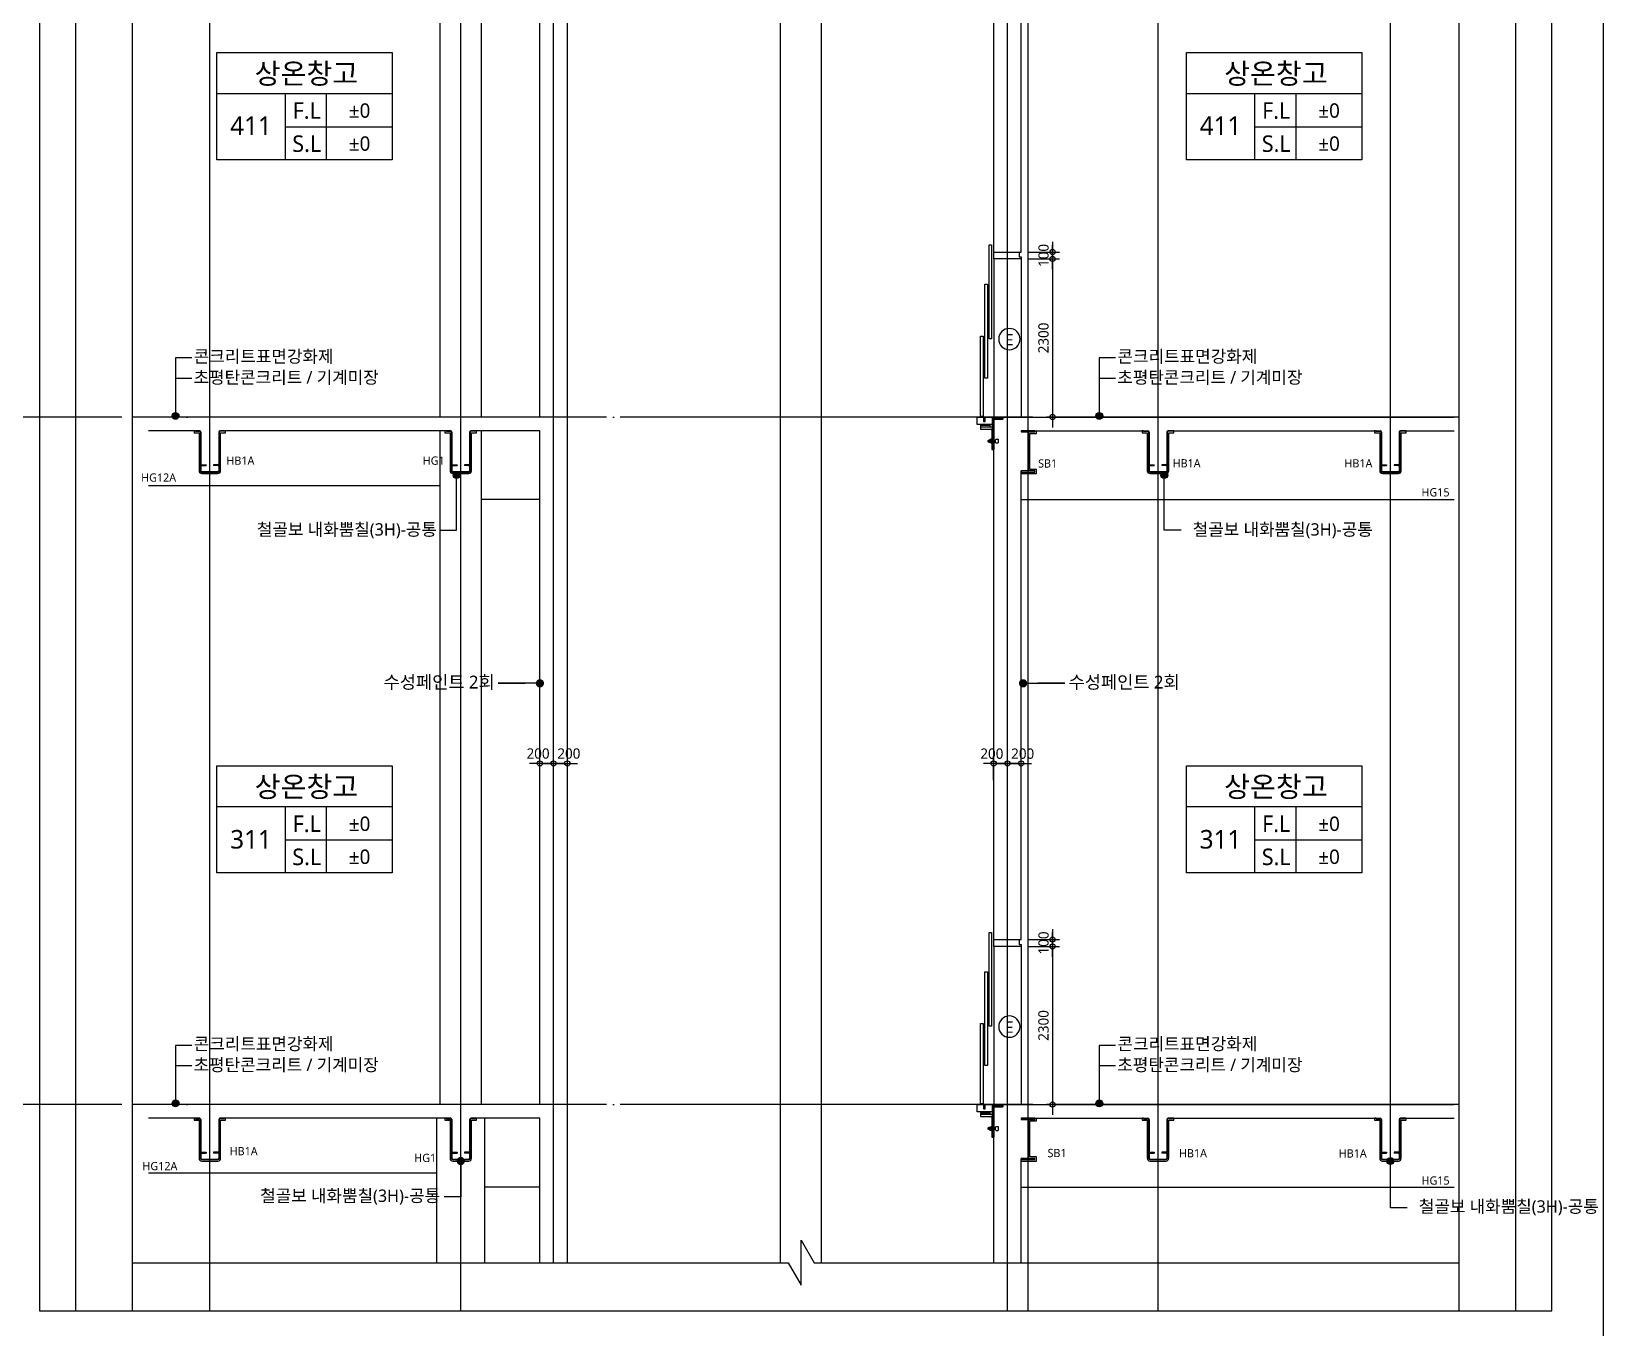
# Model space of a CAD drawing. Header units: millimetres. Extents: x -41190 to 206278, y 985 to 58902.
# Drawn here: x 183414 to 206278, y 10777 to 29630 of the extents above; entities that cross this region are included whole.
import ezdxf
from ezdxf.enums import TextEntityAlignment as Align

# ---------------------------------------------------------------- set-up
doc = ezdxf.new("R2010")
doc.units = ezdxf.units.MM
doc.header["$LTSCALE"] = 100
doc.header["$MEASUREMENT"] = 0
doc.header["$PDSIZE"] = -10
doc.linetypes.add('CEN', pattern=[62, 60, -1, 0, -1])
doc.layers.get('0').update_dxf_attribs({"linetype": 'CONTINUOUS'})
doc.layers.get('Defpoints').update_dxf_attribs({"color": 171, "linetype": 'CONTINUOUS'})
for name, color, linetype in [('4', 4, 'CONTINUOUS'), ('CEN(ST)', 1, 'CEN'), ('CON', 2, 'CONTINUOUS'), ('ELE-6', 8, 'CONTINUOUS'), ('ELE9', 9, 'CONTINUOUS'), ('FIN', 8, 'CONTINUOUS'), ('HF', 3, 'CONTINUOUS'), ('LED', 7, 'CONTINUOUS'), ('NDIM', 7, 'CONTINUOUS'), ('stair-hand', 252, 'CONTINUOUS'), ('STEEL', 5, 'CONTINUOUS'), ('SYM', 7, 'CONTINUOUS'), ('TEXT(MIN)', 7, 'CONTINUOUS'), ('TEXT(NOTE小)', 1, 'CONTINUOUS'), ('TEXT(노트)', 7, 'CONTINUOUS'), ('TEXT(실명)', 3, 'CONTINUOUS'), ('TEXT-기입', 6, 'CONTINUOUS'), ('TITLE', 7, 'CONTINUOUS'), ('석재마감', 31, 'CONTINUOUS')]:
    doc.layers.add(name, color=color, linetype=linetype)
doc.styles.add('CGS', font='cgse', dxfattribs={"bigfont": 'cgs'})
doc.styles.add('나눔바른고딕', font='NanumBarunGothic.ttf')
doc.dimstyles.new('NDIM 1200', dxfattribs={"dimscale": 75, "dimtxt": 3, "dimasz": 1, "dimexe": 2, "dimexo": 2, "dimgap": 1, "dimtad": 1, "dimdec": 0, "dimdsep": 46, "dimtxsty": 'CGS', "dimblk": 'DOT0', "dimcen": 1, "dimdle": 8, "dimclrd": 256, "dimclre": 256, "dimclrt": 256, "dimadec": 0, "dimazin": 0, "dimtfac": 1, "dimtdec": 0, "dimtix": 1, "dimtmove": 2, "dimatfit": 3, "dimldrblk": 'DOT0', "dimfxl": 1, "dimtolj": 1, "dimtzin": 0, "dimlwd": -1, "dimlwe": -1, "dimarcsym": 0})

# ---------------------------------------------------------------- blocks, each defined once
blk = doc.blocks.new('DOT0')
blk.add_line((-3, 0), (3, 0))
at = {"color": 6}
blk.add_circle((0, 0), 0.75, dxfattribs=at)
blk = doc.blocks.new('*D181')
at = {"layer": 'Defpoints', "color": 0, "ltscale": 0.4, "transparency": 16777216}
for p in [(184881, 24021), (183006, 14021), (184881, 14021)]:
    blk.add_point(p, dxfattribs=at)
at = {"layer": 'NDIM', "ltscale": 0.4, "transparency": 16777216}
for p, q in [((184731, 24021), (182856, 24021)), ((183006, 23946), (183006, 14096)), ((184731, 14021), (182856, 14021))]:
    blk.add_line(p, q, dxfattribs=at)
at = {"layer": 'NDIM', "ltscale": 0.4, "transparency": 16777216, "xscale": 75, "yscale": 75, "zscale": 75}
for p, rotation in [((183006, 24021), 90), ((183006, 14021), 270)]:
    blk.add_blockref('DOT0', p, dxfattribs=dict(at, rotation=rotation))
at = {"layer": 'NDIM', "ltscale": 0.4, "transparency": 16777216, "insert": (182809, 19021), "char_height": 225, "attachment_point": 5, "rotation": 90, "style": '나눔바른고딕'}
blk.add_mtext('\\A1;10000', dxfattribs=at)
blk = doc.blocks.new('*D182')
at = {"layer": 'Defpoints', "color": 0, "ltscale": 0.4, "transparency": 16777216}
for p in [(184881, 34021), (183006, 24021), (184881, 24021)]:
    blk.add_point(p, dxfattribs=at)
at = {"layer": 'NDIM', "ltscale": 0.4, "transparency": 16777216}
for p, q in [((184731, 34021), (182856, 34021)), ((183006, 33946), (183006, 24096)), ((184731, 24021), (182856, 24021))]:
    blk.add_line(p, q, dxfattribs=at)
at = {"layer": 'NDIM', "ltscale": 0.4, "transparency": 16777216, "xscale": 75, "yscale": 75, "zscale": 75}
for p, rotation in [((183006, 34021), 90), ((183006, 24021), 270)]:
    blk.add_blockref('DOT0', p, dxfattribs=dict(at, rotation=rotation))
at = {"layer": 'NDIM', "ltscale": 0.4, "transparency": 16777216, "insert": (182809, 29021), "char_height": 225, "attachment_point": 5, "rotation": 90, "style": '나눔바른고딕'}
blk.add_mtext('\\A1;10000', dxfattribs=at)
blk = doc.blocks.new('*U14')
at = {"layer": 'Defpoints'}
blk.add_point((0, 0), dxfattribs=at)
at = {"layer": 'HF'}
for p, q in [((-209, 0), (-147, 0)), ((-209, 0), (-209, -6)), ((209, 0), (147, 0)), ((209, 0), (209, -6)), ((-209, -6), (-147, -6)), ((-135, -18), (-135, -482)), ((-129, -18), (-129, -482)), ((129, -18), (129, -482)), ((135, -18), (135, -482)), ((209, -6), (147, -6)), ((-135, -518), (-135, -582)), ((-129, -518), (-129, -582)), ((-117, -494), (-55, -494)), ((-117, -500), (-55, -500)), ((-117, -506), (-55, -506)), ((-117, -594), (117, -594)), ((-117, -600), (117, -600)), ((-55, -494), (-55, -500)), ((-55, -500), (-55, -506)), ((117, -494), (55, -494)), ((55, -494), (55, -500)), ((117, -500), (55, -500)), ((55, -500), (55, -506)), ((117, -506), (55, -506)), ((129, -518), (129, -582)), ((135, -518), (135, -582))]:
    blk.add_line(p, q, dxfattribs=at)
for centre, radius, start, end in [((-147, -18), 18, 360, 450), ((147, -18), 18, 90, 180), ((-147, -18), 12, 0, 90), ((147, -18), 12, 90, 180), ((-117, -482), 18, 180, 270), ((-117, -518), 18, 90, 180), ((-117, -582), 18, 180, 270), ((-117, -482), 12, 180, 270), ((-117, -518), 12, 90, 180), ((-117, -582), 12, 180, 270), ((117, -482), 12, 270, 360), ((117, -482), 18, 270, 360), ((117, -518), 18, 0, 90), ((117, -518), 12, 0, 90), ((117, -582), 12, 270, 360), ((117, -582), 18, 270, 360)]:
    blk.add_arc(centre, radius, start, end, dxfattribs=at)
blk = doc.blocks.new('A$C51E23882')
at = {"layer": 'TITLE'}
blk.add_lwpolyline([(8500, 0), (0, 0), (0, 5200), (8500, 5200)], close=True, dxfattribs=at)
for points in [[(8500, 3200), (0, 3200)], [(3300, 3200), (3300, 0)], [(5300, 3200), (5300, 0)], [(3300, 1600), (8500, 1600)]]:
    blk.add_lwpolyline(points, dxfattribs=at)
at = {"layer": 'TITLE', "style": '나눔바른고딕'}
for s, p in [('F.L', (4352, 2378)), ('S.L', (4352, 778))]:
    blk.add_text(s, height=800, dxfattribs=at).set_placement(p, align=Align.MIDDLE)
blk = doc.blocks.new('FG')
at = {"layer": '4'}
for p, q in [((514320, -225109), (514320, -225089)), ((514320, -225089), (514339, -225089)), ((514347, -225109), (514320, -225109)), ((514461, -225100), (514330, -225100)), ((514330, -225100), (514330, -225104)), ((514330, -225104), (514347, -225104)), ((514339, -225089), (514341, -225093)), ((514341, -225093), (514350, -225093)), ((514347, -225104), (514347, -225109)), ((514350, -225093), (514351, -225089)), ((514351, -225089), (514359, -225089)), ((514359, -225089), (514361, -225093)), ((514361, -225093), (514370, -225093)), ((514370, -225093), (514371, -225089)), ((514371, -225089), (514379, -225089)), ((514379, -225089), (514381, -225093)), ((514381, -225093), (514390, -225093)), ((514390, -225093), (514391, -225089)), ((514391, -225089), (514400, -225089)), ((514400, -225089), (514402, -225093)), ((514402, -225093), (514410, -225093)), ((514410, -225093), (514412, -225089)), ((514412, -225089), (514421, -225089)), ((514421, -225089), (514423, -225093)), ((514423, -225093), (514432, -225093)), ((514432, -225093), (514434, -225089)), ((514434, -225089), (514441, -225089)), ((514441, -225089), (514443, -225093)), ((514443, -225093), (514451, -225093)), ((514449, -225109), (514449, -225104)), ((514449, -225104), (514461, -225104)), ((514470, -225109), (514449, -225109)), ((514451, -225093), (514453, -225089)), ((514453, -225089), (514470, -225089)), ((514461, -225104), (514461, -225100)), ((514470, -225089), (514470, -225109))]:
    blk.add_line(p, q, dxfattribs=at)
blk = doc.blocks.new('*D224')
at = {"layer": 'Defpoints', "color": 0, "ltscale": 0.4, "transparency": 16777216}
for p in [(197808, 26321), (197813, 24021), (198265, 24021)]:
    blk.add_point(p, dxfattribs=at)
at = {"layer": 'NDIM', "ltscale": 0.4, "transparency": 16777216}
for p, q in [((197908, 26321), (198365, 26321)), ((198265, 26271), (198265, 24071)), ((197913, 24021), (198365, 24021))]:
    blk.add_line(p, q, dxfattribs=at)
at = {"layer": 'NDIM', "ltscale": 0.4, "transparency": 16777216, "xscale": 50, "yscale": 50, "zscale": 50}
for p, rotation in [((198265, 26321), 90), ((198265, 24021), 270)]:
    blk.add_blockref('DOT0', p, dxfattribs=dict(at, rotation=rotation))
at = {"layer": 'NDIM', "ltscale": 0.4, "transparency": 16777216, "insert": (198133, 25171), "char_height": 150, "attachment_point": 5, "rotation": 90, "style": '나눔바른고딕'}
blk.add_mtext('\\A1;2300', dxfattribs=at)
blk = doc.blocks.new('*D225')
at = {"layer": 'Defpoints', "color": 0, "ltscale": 0.4, "transparency": 16777216}
for p in [(197808, 26321), (197809, 26421), (198265, 26421)]:
    blk.add_point(p, dxfattribs=at)
at = {"layer": 'NDIM', "ltscale": 0.4, "transparency": 16777216}
for p, q in [((197908, 26321), (198365, 26321)), ((197909, 26421), (198365, 26421)), ((198265, 26471), (198265, 26521)), ((198265, 26321), (198265, 26421)), ((198265, 26271), (198265, 26221))]:
    blk.add_line(p, q, dxfattribs=at)
at = {"layer": 'NDIM', "ltscale": 0.4, "transparency": 16777216, "xscale": 50, "yscale": 50, "zscale": 50}
for p, rotation in [((198265, 26421), 270), ((198265, 26321), 90)]:
    blk.add_blockref('DOT0', p, dxfattribs=dict(at, rotation=rotation))
at = {"layer": 'NDIM', "ltscale": 0.4, "transparency": 16777216, "insert": (198134, 26371), "char_height": 150, "attachment_point": 5, "rotation": 90, "style": '나눔바른고딕'}
blk.add_mtext('\\A1;100', dxfattribs=at)
blk = doc.blocks.new('*D226')
at = {"layer": 'Defpoints', "color": 0, "ltscale": 0.4, "transparency": 16777216}
for p in [(197808, 16321), (197813, 14021), (198265, 14021)]:
    blk.add_point(p, dxfattribs=at)
at = {"layer": 'NDIM', "ltscale": 0.4, "transparency": 16777216}
for p, q in [((197908, 16321), (198365, 16321)), ((198265, 16271), (198265, 14071)), ((197913, 14021), (198365, 14021))]:
    blk.add_line(p, q, dxfattribs=at)
at = {"layer": 'NDIM', "ltscale": 0.4, "transparency": 16777216, "xscale": 50, "yscale": 50, "zscale": 50}
for p, rotation in [((198265, 16321), 90), ((198265, 14021), 270)]:
    blk.add_blockref('DOT0', p, dxfattribs=dict(at, rotation=rotation))
at = {"layer": 'NDIM', "ltscale": 0.4, "transparency": 16777216, "insert": (198133, 15171), "char_height": 150, "attachment_point": 5, "rotation": 90, "style": '나눔바른고딕'}
blk.add_mtext('\\A1;2300', dxfattribs=at)
blk = doc.blocks.new('*D227')
at = {"layer": 'Defpoints', "color": 0, "ltscale": 0.4, "transparency": 16777216}
for p in [(197808, 16321), (197809, 16421), (198265, 16421)]:
    blk.add_point(p, dxfattribs=at)
at = {"layer": 'NDIM', "ltscale": 0.4, "transparency": 16777216}
for p, q in [((198265, 16471), (198265, 16521)), ((197908, 16321), (198365, 16321)), ((197909, 16421), (198365, 16421)), ((198265, 16321), (198265, 16421)), ((198265, 16271), (198265, 16221))]:
    blk.add_line(p, q, dxfattribs=at)
at = {"layer": 'NDIM', "ltscale": 0.4, "transparency": 16777216, "xscale": 50, "yscale": 50, "zscale": 50}
for p, rotation in [((198265, 16421), 270), ((198265, 16321), 90)]:
    blk.add_blockref('DOT0', p, dxfattribs=dict(at, rotation=rotation))
at = {"layer": 'NDIM', "ltscale": 0.4, "transparency": 16777216, "insert": (198134, 16371), "char_height": 150, "attachment_point": 5, "rotation": 90, "style": '나눔바른고딕'}
blk.add_mtext('\\A1;100', dxfattribs=at)
blk = doc.blocks.new('*D228')
at = {"layer": 'Defpoints', "color": 0, "ltscale": 0.4, "transparency": 16777216}
for p in [(190808, 18982), (190808, 18640), (191008, 18640)]:
    blk.add_point(p, dxfattribs=at)
at = {"layer": 'NDIM', "ltscale": 0.4, "transparency": 16777216}
for p, q in [((190808, 18740), (190808, 19082)), ((190958, 18982), (190858, 18982)), ((191008, 18740), (191008, 19082))]:
    blk.add_line(p, q, dxfattribs=at)
at = {"layer": 'NDIM', "ltscale": 0.4, "transparency": 16777216, "xscale": 50, "yscale": 50, "zscale": 50, "rotation": 180}
blk.add_blockref('DOT0', (190808, 18982), dxfattribs=at)
at = {"layer": 'NDIM', "ltscale": 0.4, "transparency": 16777216, "xscale": 50, "yscale": 50, "zscale": 50}
blk.add_blockref('DOT0', (191008, 18982), dxfattribs=at)
at = {"layer": 'NDIM', "ltscale": 0.4, "transparency": 16777216, "insert": (190782, 19126), "char_height": 150, "attachment_point": 5, "style": '나눔바른고딕'}
blk.add_mtext('\\A1;200', dxfattribs=at)
blk = doc.blocks.new('*D229')
at = {"layer": 'Defpoints', "color": 0, "ltscale": 0.4, "transparency": 16777216}
for p in [(191208, 18982), (191008, 18640), (191208, 18640)]:
    blk.add_point(p, dxfattribs=at)
at = {"layer": 'NDIM', "ltscale": 0.4, "transparency": 16777216}
for p, q in [((191008, 18740), (191008, 19082)), ((191058, 18982), (191158, 18982)), ((191208, 18740), (191208, 19082))]:
    blk.add_line(p, q, dxfattribs=at)
at = {"layer": 'NDIM', "ltscale": 0.4, "transparency": 16777216, "xscale": 50, "yscale": 50, "zscale": 50, "rotation": 180}
blk.add_blockref('DOT0', (191008, 18982), dxfattribs=at)
at = {"layer": 'NDIM', "ltscale": 0.4, "transparency": 16777216, "xscale": 50, "yscale": 50, "zscale": 50}
blk.add_blockref('DOT0', (191208, 18982), dxfattribs=at)
at = {"layer": 'NDIM', "ltscale": 0.4, "transparency": 16777216, "insert": (191230, 19126), "char_height": 150, "attachment_point": 5, "style": '나눔바른고딕'}
blk.add_mtext('\\A1;200', dxfattribs=at)
blk = doc.blocks.new('*D230')
at = {"layer": 'Defpoints', "color": 0, "ltscale": 0.4, "transparency": 16777216}
for p in [(197408, 18982), (197408, 18640), (197608, 18640)]:
    blk.add_point(p, dxfattribs=at)
at = {"layer": 'NDIM', "ltscale": 0.4, "transparency": 16777216}
for p, q in [((197408, 18740), (197408, 19082)), ((197558, 18982), (197458, 18982)), ((197608, 18740), (197608, 19082))]:
    blk.add_line(p, q, dxfattribs=at)
at = {"layer": 'NDIM', "ltscale": 0.4, "transparency": 16777216, "xscale": 50, "yscale": 50, "zscale": 50, "rotation": 180}
blk.add_blockref('DOT0', (197408, 18982), dxfattribs=at)
at = {"layer": 'NDIM', "ltscale": 0.4, "transparency": 16777216, "xscale": 50, "yscale": 50, "zscale": 50}
blk.add_blockref('DOT0', (197608, 18982), dxfattribs=at)
at = {"layer": 'NDIM', "ltscale": 0.4, "transparency": 16777216, "insert": (197382, 19124), "char_height": 150, "attachment_point": 5, "style": '나눔바른고딕'}
blk.add_mtext('\\A1;200', dxfattribs=at)
blk = doc.blocks.new('*D231')
at = {"layer": 'Defpoints', "color": 0, "ltscale": 0.4, "transparency": 16777216}
for p in [(197808, 18982), (197608, 18640), (197808, 18640)]:
    blk.add_point(p, dxfattribs=at)
at = {"layer": 'NDIM', "ltscale": 0.4, "transparency": 16777216}
for p, q in [((197608, 18740), (197608, 19082)), ((197658, 18982), (197758, 18982)), ((197808, 18740), (197808, 19082))]:
    blk.add_line(p, q, dxfattribs=at)
at = {"layer": 'NDIM', "ltscale": 0.4, "transparency": 16777216, "xscale": 50, "yscale": 50, "zscale": 50, "rotation": 180}
blk.add_blockref('DOT0', (197608, 18982), dxfattribs=at)
at = {"layer": 'NDIM', "ltscale": 0.4, "transparency": 16777216, "xscale": 50, "yscale": 50, "zscale": 50}
blk.add_blockref('DOT0', (197808, 18982), dxfattribs=at)
at = {"layer": 'NDIM', "ltscale": 0.4, "transparency": 16777216, "insert": (197830, 19124), "char_height": 150, "attachment_point": 5, "style": '나눔바른고딕'}
blk.add_mtext('\\A1;200', dxfattribs=at)
blk = doc.blocks.new('E')
at = {"layer": 'TEXT(NOTE小)'}
blk.add_circle((287, -86), 155, dxfattribs=at)
at = {"layer": 'TEXT(NOTE小)', "style": '나눔바른고딕'}
blk.add_text('E', height=165, dxfattribs=at).set_placement((288, -79), align=Align.MIDDLE_CENTER)

msp = doc.modelspace()

# ---------------------------------------------------------------- hatches: boundary and pattern name
at = {"ltscale": 10000}
h = msp.add_hatch(color=256, dxfattribs=at)
h.dxf.hatch_style = 1
edge = h.paths.add_edge_path()
edge.add_arc((185509.8, 24038.2), 50, 0, 360)
h = msp.add_hatch(color=256, dxfattribs=at)
h.dxf.hatch_style = 1
edge = h.paths.add_edge_path()
edge.add_arc((198944, 24038.2), 50, 0, 360)
h = msp.add_hatch(color=256, dxfattribs=at)
h.dxf.hatch_style = 1
edge = h.paths.add_edge_path()
edge.add_arc((189597.3, 23176.1), 50, -180, 180)
h = msp.add_hatch(color=256, dxfattribs=at)
h.dxf.hatch_style = 1
edge = h.paths.add_edge_path()
edge.add_arc((199890.1, 23176.1), 50, 360, 720, ccw=False)
h = msp.add_hatch(color=256, dxfattribs=at)
h.dxf.hatch_style = 1
edge = h.paths.add_edge_path()
edge.add_arc((185509.8, 14038.2), 50, 0, 360)
h = msp.add_hatch(color=256, dxfattribs=at)
h.dxf.hatch_style = 1
edge = h.paths.add_edge_path()
edge.add_arc((198944, 14038.2), 50, 0, 360)
h = msp.add_hatch(color=256, dxfattribs=at)
h.dxf.hatch_style = 1
edge = h.paths.add_edge_path()
edge.add_arc((203178.3, 13199.6), 50, 360, 720, ccw=False)

# ---------------------------------------------------------------- linework, layer by layer
for p, q in [((197408.3, 26320.6), (197408.3, 24020.6)), ((197215.4, 23913.9), (197215.4, 23875.2)), ((197350.3, 23896.8), (197215.4, 23896.8)), ((197350.3, 23913.9), (197350.3, 23875.2)), ((197408.3, 23547.4), (197408.3, 23845.9)), ((197428.6, 23681.7), (197329.2, 23681.7)), ((197428.6, 23661.2), (197329.2, 23661.2)), ((197333.6, 23686.1), (197333.6, 23656.8)), ((197351.2, 23692.1), (197351.2, 23650.8)), ((197353.4, 23699), (197372.8, 23699)), ((197372.8, 23685.2), (197353.4, 23685.2)), ((197353.4, 23657.7), (197372.8, 23657.7)), ((197372.8, 23643.9), (197353.4, 23643.9)), ((197372.8, 23699), (197376.8, 23703.6)), ((197376.8, 23639.3), (197372.8, 23643.9)), ((197373.2, 23643.5), (197373.2, 23699.4)), ((197375, 23700.8), (197375, 23686.1)), ((197408.3, 23726.5), (197380.5, 23726.5)), ((197408.3, 23616.4), (197380.5, 23616.4)), ((197408.3, 23570.9), (197408.3, 23547.4)), ((197428.6, 23686.1), (197428.6, 23656.8)), ((197408.3, 16320.6), (197408.3, 14020.6)), ((197215.4, 13913.9), (197215.4, 13875.2)), ((197350.3, 13896.8), (197215.4, 13896.8)), ((197350.3, 13913.9), (197350.3, 13875.2)), ((197408.3, 13726.5), (197380.5, 13726.5)), ((197408.3, 13547.4), (197408.3, 13845.9)), ((197428.6, 13681.7), (197329.2, 13681.7)), ((197428.6, 13661.2), (197329.2, 13661.2)), ((197333.6, 13686.1), (197333.6, 13656.8)), ((197351.2, 13692.1), (197351.2, 13650.8)), ((197353.4, 13699), (197372.8, 13699)), ((197372.8, 13685.2), (197353.4, 13685.2)), ((197353.4, 13657.7), (197372.8, 13657.7)), ((197372.8, 13643.9), (197353.4, 13643.9)), ((197372.8, 13699), (197376.8, 13703.6)), ((197376.8, 13639.3), (197372.8, 13643.9)), ((197373.2, 13643.5), (197373.2, 13699.4)), ((197375, 13700.8), (197375, 13686.1)), ((197408.3, 13616.4), (197380.5, 13616.4)), ((197408.3, 13570.9), (197408.3, 13547.4)), ((197428.6, 13686.1), (197428.6, 13656.8))]:
    msp.add_line(p, q)
for points in [[(197377.3, 26525.2), (197377.3, 25159.3), (197340.6, 25159.3), (197340.6, 26525.2)], [(197316.1, 25953.5), (197316.1, 24587.6), (197279.5, 24587.6), (197279.5, 25953.5)], [(197255.1, 25199.3), (197255.1, 24030.9), (197218.5, 24030.9), (197218.5, 25199.3)], [(197380.5, 23639.3), (197376.8, 23639.3), (197376.8, 23703.6), (197380.5, 23703.6)], [(197377.3, 16525.2), (197377.3, 15159.3), (197340.6, 15159.3), (197340.6, 16525.2)], [(197316.1, 15953.5), (197316.1, 14587.6), (197279.5, 14587.6), (197279.5, 15953.5)], [(197255.1, 15199.3), (197255.1, 14030.9), (197218.5, 14030.9), (197218.5, 15199.3)], [(197380.5, 13639.3), (197376.8, 13639.3), (197376.8, 13703.6), (197380.5, 13703.6)]]:
    msp.add_lwpolyline(points, close=True)
for points in [[(197391.3, 24020.6), (197391.3, 23913.9), (197169.7, 23913.9), (197169.7, 24020.6), (197259, 24020.6), (197259, 23958), (197286.8, 23958), (197286.8, 24020.6), (197408.3, 24020.6)], [(197379, 23875.2), (197215.4, 23875.2), (197215.4, 23845.5), (197365.8, 23845.5)], [(197380.5, 23830.9), (197380.5, 23547.4), (197408.3, 23547.4)], [(197428.6, 23656.8), (197333.6, 23656.8), (197329.2, 23661.2), (197329.2, 23681.7), (197333.6, 23686.1), (197428.6, 23686.1)], [(197428.6, 23686.1), (197445.4, 23699.3), (197471.4, 23699.3), (197471.4, 23643.6)], [(197428.6, 23656.8), (197445.4, 23643.6), (197471.4, 23643.6), (197471.4, 23643.6)], [(197391.3, 14020.6), (197391.3, 13913.9), (197169.7, 13913.9), (197169.7, 14020.6), (197259, 14020.6), (197259, 13958), (197286.8, 13958), (197286.8, 14020.6), (197408.3, 14020.6)], [(197379, 13875.2), (197215.4, 13875.2), (197215.4, 13845.5), (197365.8, 13845.5)], [(197380.5, 13830.9), (197380.5, 13547.4), (197408.3, 13547.4)], [(197428.6, 13656.8), (197333.6, 13656.8), (197329.2, 13661.2), (197329.2, 13681.7), (197333.6, 13686.1), (197428.6, 13686.1)], [(197428.6, 13686.1), (197445.4, 13699.3), (197471.4, 13699.3), (197471.4, 13643.6)], [(197428.6, 13656.8), (197445.4, 13643.6), (197471.4, 13643.6), (197471.4, 13643.6)]]:
    msp.add_lwpolyline(points)
for centre, radius, start, end in [((197365.8, 23830.9), 14.7, 0, 90), ((197379, 23845.9), 29.4, 0, 90), ((197363, 23692.1), 11.8, 144.42999, 215.57001), ((197395.2, 23671.4), 44, 161.77609, 198.22391), ((197363, 23650.8), 11.8, 144.42999, 215.57001), ((197396.8, 23671.4), 27.7, 150.15828, 209.84172), ((197384.8, 23692.1), 13.8, 150.15828, 209.84172), ((197384.8, 23650.8), 13.8, 150.15828, 209.84172), ((197365.8, 13830.9), 14.7, 0, 90), ((197379, 13845.9), 29.4, 0, 90), ((197363, 13692.1), 11.8, 144.42999, 215.57001), ((197395.2, 13671.4), 44, 161.77609, 198.22391), ((197363, 13650.8), 11.8, 144.42999, 215.57001), ((197396.8, 13671.4), 27.7, 150.15828, 209.84172), ((197384.8, 13692.1), 13.8, 150.15828, 209.84172), ((197384.8, 13650.8), 13.8, 150.15828, 209.84172)]:
    msp.add_arc(centre, radius, start, end)
at = {"layer": '4'}
for points in [[(197541.3, 23993.6, -0.4142136), (197531.3, 23983.6), (197408.3, 23983.6), (197408.3, 23557.4, -0.4142136), (197398.3, 23547.4), (197391.3, 23547.4), (197391.3, 24000.6), (197541.3, 24000.6)], [(197541.3, 13993.6, -0.4142136), (197531.3, 13983.6), (197408.3, 13983.6), (197408.3, 13557.4, -0.4142136), (197398.3, 13547.4), (197391.3, 13547.4), (197391.3, 14000.6), (197541.3, 14000.6)]]:
    msp.add_lwpolyline(points, format="xyb", close=True, dxfattribs=at)
at = {"layer": 'CEN(ST)', "ltscale": 10000}
for p, q in [((186008.3, 11020.6), (186008.3, 55600.4)), ((189658.3, 11020.6), (189658.3, 55600.4)), ((191008.3, 11720.6), (191008.3, 55600.4)), ((197608.3, 11020.6), (197608.3, 55600.4)), ((197908.3, 11020.6), (197908.3, 55600.4)), ((199798.3, 11020.6), (199798.3, 55600.4)), ((203178.3, 12520.6), (203178.3, 55600.4))]:
    msp.add_line(p, q, dxfattribs=at)
at = {"layer": 'CEN(ST)'}
for p, q in [((204178, 24020.6), (184881.1, 24020.6)), ((204178, 14020.6), (184881.1, 14020.6))]:
    msp.add_line(p, q, dxfattribs=at)
at = {"layer": 'CON', "ltscale": 0.1}
for p, q in [((191208.3, 11720.6), (191208.3, 44170.6)), ((197408.3, 26420.6), (197408.3, 34020.6)), ((190808.3, 24020.6), (190808.3, 33820.6)), ((197808.3, 26420.6), (197808.3, 33237.6)), ((197408.3, 26420.6), (197808.3, 26420.6)), ((190808.3, 24020.6), (185114.6, 24020.6)), ((197408.3, 16420.6), (197408.3, 24020.6)), ((197408.3, 24020.6), (204104.4, 24020.6)), ((185861.3, 23820.6), (185114.6, 23820.6)), ((189511.3, 23820.6), (186155.3, 23820.6)), ((190808.3, 23820.6), (189805.3, 23820.6)), ((190808.3, 14020.6), (190808.3, 23820.6)), ((197808.3, 23820.6), (199651.3, 23820.6)), ((199945.3, 23820.6), (203031.3, 23820.6)), ((203325.3, 23820.6), (204104.4, 23820.6)), ((197808.3, 16420.6), (197808.3, 23237.6)), ((197408.3, 16420.6), (197808.3, 16420.6)), ((190808.3, 14020.6), (185114.6, 14020.6)), ((197408.3, 11720.6), (197408.3, 14020.6)), ((197408.3, 14020.6), (204104.4, 14020.6)), ((185861.3, 13820.6), (185114.6, 13820.6)), ((189511.3, 13820.6), (186155.3, 13820.6)), ((190808.3, 13820.6), (189805.3, 13820.6)), ((190808.3, 11720.6), (190808.3, 13820.6)), ((197808.3, 13820.6), (199651.3, 13820.6)), ((199945.3, 13820.6), (203031.3, 13820.6)), ((203325.3, 13820.6), (204104.4, 13820.6)), ((197808.3, 11720.6), (197808.3, 13237.6))]:
    msp.add_line(p, q, dxfattribs=at)
at = {"layer": 'Defpoints', "ltscale": 1000}
for points in [[(183006.1, 10420.6), (206278, 10420.6), (206278, 57475.4), (183006.1, 57475.4)], [(183531.1, 11020.6), (205528, 11020.6), (205528, 56950.4), (183531.1, 56950.4)], [(184056.1, 11020.6), (205003, 11020.6), (205003, 56425.4), (184056.1, 56425.4)]]:
    msp.add_lwpolyline(points, close=True, dxfattribs=at)
msp.add_lwpolyline([(205003, 55600.4), (184881.1, 55600.4), (184881.1, 11020.6), (204178, 11020.6), (204178, 55600.4)], dxfattribs=at)
at = {"layer": 'ELE-6', "ltscale": 10000}
for p, q in [((189358.3, 24020.6), (189358.3, 33820.6)), ((189958.3, 24020.6), (189958.3, 33820.6)), ((189358.3, 14020.6), (189358.3, 23820.6)), ((189958.3, 14020.6), (189958.3, 23820.6)), ((189358.3, 23020.6), (185114.6, 23020.6)), ((190808.3, 22820.6), (189958.3, 22820.6)), ((197808.3, 22820.6), (204104.4, 22820.6)), ((189308.3, 11720.6), (189308.3, 13820.6)), ((190008.3, 11720.6), (190008.3, 13820.6)), ((189308.3, 13020.6), (185114.6, 13020.6)), ((190808.3, 12820.6), (190008.3, 12820.6)), ((197808.3, 12820.6), (204104.4, 12820.6))]:
    msp.add_line(p, q, dxfattribs=at)
at = {"layer": 'ELE9'}
for p, q in [((194308.3, 11720.6), (194308.3, 50020.6)), ((194905.7, 11720.6), (194905.7, 50020.6))]:
    msp.add_line(p, q, dxfattribs=at)
at = {"layer": 'FIN', "ltscale": 10000}
for p, q in [((197408.3, 23820.6), (197408.3, 24020.6)), ((197408.3, 13820.6), (197408.3, 14020.6))]:
    msp.add_line(p, q, dxfattribs=at)
for points in [[(186217.3, 23820.6), (186217.3, 23814.6), (186155.3, 23814.6, 0.4142136), (186143.3, 23802.6), (186143.3, 23238.6, -0.4142136), (186125.3, 23220.6), (185891.3, 23220.6, -0.4142136), (185873.3, 23238.6), (185873.3, 23802.6, 0.4142136), (185861.3, 23814.6), (185799.3, 23814.6), (185799.3, 23820.6), (185778.3, 23820.6), (185778.3, 23793.6), (185852.3, 23793.6), (185852.3, 23238.6, 0.4142136), (185891.3, 23199.6), (186125.3, 23199.6, 0.4142136), (186164.3, 23238.6), (186164.3, 23793.6), (186238.3, 23793.6), (186238.3, 23820.6)], [(189867.3, 23820.6), (189867.3, 23814.6), (189805.3, 23814.6, 0.4142136), (189793.3, 23802.6), (189793.3, 23238.6, -0.4142136), (189775.3, 23220.6), (189541.3, 23220.6, -0.4142136), (189523.3, 23238.6), (189523.3, 23802.6, 0.4142136), (189511.3, 23814.6), (189449.3, 23814.6), (189449.3, 23820.6), (189428.3, 23820.6), (189428.3, 23793.6), (189502.3, 23793.6), (189502.3, 23238.6, 0.4142136), (189541.3, 23199.6), (189775.3, 23199.6, 0.4142136), (189814.3, 23238.6), (189814.3, 23793.6), (189888.3, 23793.6), (189888.3, 23820.6)], [(200007.3, 23820.6), (200007.3, 23814.6), (199945.3, 23814.6, 0.4142136), (199933.3, 23802.6), (199933.3, 23238.6, -0.4142136), (199915.3, 23220.6), (199681.3, 23220.6, -0.4142136), (199663.3, 23238.6), (199663.3, 23802.6, 0.4142136), (199651.3, 23814.6), (199589.3, 23814.6), (199589.3, 23820.6), (199568.3, 23820.6), (199568.3, 23793.6), (199642.3, 23793.6), (199642.3, 23238.6, 0.4142136), (199681.3, 23199.6), (199915.3, 23199.6, 0.4142136), (199954.3, 23238.6), (199954.3, 23793.6), (200028.3, 23793.6), (200028.3, 23820.6)], [(203387.3, 23820.6), (203387.3, 23814.6), (203325.3, 23814.6, 0.4142136), (203313.3, 23802.6), (203313.3, 23238.6, -0.4142136), (203295.3, 23220.6), (203061.3, 23220.6, -0.4142136), (203043.3, 23238.6), (203043.3, 23802.6, 0.4142136), (203031.3, 23814.6), (202969.3, 23814.6), (202969.3, 23820.6), (202948.3, 23820.6), (202948.3, 23793.6), (203022.3, 23793.6), (203022.3, 23238.6, 0.4142136), (203061.3, 23199.6), (203295.3, 23199.6, 0.4142136), (203334.3, 23238.6), (203334.3, 23793.6), (203408.3, 23793.6), (203408.3, 23820.6)], [(186217.3, 13820.6), (186217.3, 13814.6), (186155.3, 13814.6, 0.4142136), (186143.3, 13802.6), (186143.3, 13238.6, -0.4142136), (186125.3, 13220.6), (185891.3, 13220.6, -0.4142136), (185873.3, 13238.6), (185873.3, 13802.6, 0.4142136), (185861.3, 13814.6), (185799.3, 13814.6), (185799.3, 13820.6), (185778.3, 13820.6), (185778.3, 13793.6), (185852.3, 13793.6), (185852.3, 13238.6, 0.4142136), (185891.3, 13199.6), (186125.3, 13199.6, 0.4142136), (186164.3, 13238.6), (186164.3, 13793.6), (186238.3, 13793.6), (186238.3, 13820.6)], [(189867.3, 13820.6), (189867.3, 13814.6), (189805.3, 13814.6, 0.4142136), (189793.3, 13802.6), (189793.3, 13238.6, -0.4142136), (189775.3, 13220.6), (189541.3, 13220.6, -0.4142136), (189523.3, 13238.6), (189523.3, 13802.6, 0.4142136), (189511.3, 13814.6), (189449.3, 13814.6), (189449.3, 13820.6), (189428.3, 13820.6), (189428.3, 13793.6), (189502.3, 13793.6), (189502.3, 13238.6, 0.4142136), (189541.3, 13199.6), (189775.3, 13199.6, 0.4142136), (189814.3, 13238.6), (189814.3, 13793.6), (189888.3, 13793.6), (189888.3, 13820.6)], [(200007.3, 13820.6), (200007.3, 13814.6), (199945.3, 13814.6, 0.4142136), (199933.3, 13802.6), (199933.3, 13238.6, -0.4142136), (199915.3, 13220.6), (199681.3, 13220.6, -0.4142136), (199663.3, 13238.6), (199663.3, 13802.6, 0.4142136), (199651.3, 13814.6), (199589.3, 13814.6), (199589.3, 13820.6), (199568.3, 13820.6), (199568.3, 13793.6), (199642.3, 13793.6), (199642.3, 13238.6, 0.4142136), (199681.3, 13199.6), (199915.3, 13199.6, 0.4142136), (199954.3, 13238.6), (199954.3, 13793.6), (200028.3, 13793.6), (200028.3, 13820.6)], [(203387.3, 13820.6), (203387.3, 13814.6), (203325.3, 13814.6, 0.4142136), (203313.3, 13802.6), (203313.3, 13238.6, -0.4142136), (203295.3, 13220.6), (203061.3, 13220.6, -0.4142136), (203043.3, 13238.6), (203043.3, 13802.6, 0.4142136), (203031.3, 13814.6), (202969.3, 13814.6), (202969.3, 13820.6), (202948.3, 13820.6), (202948.3, 13793.6), (203022.3, 13793.6), (203022.3, 13238.6, 0.4142136), (203061.3, 13199.6), (203295.3, 13199.6, 0.4142136), (203334.3, 13238.6), (203334.3, 13793.6), (203408.3, 13793.6), (203408.3, 13820.6)]]:
    msp.add_lwpolyline(points, format="xyb", close=True, dxfattribs=at)
for points in [[(197808.3, 23199.6), (198029.3, 23199.6), (198029.3, 23258.6), (197934.8, 23258.6), (197934.8, 23782.6), (198029.3, 23782.6), (198029.3, 23820.6)], [(197808.3, 13199.6), (198029.3, 13199.6), (198029.3, 13258.6), (197934.8, 13258.6), (197934.8, 13782.6), (198029.3, 13782.6), (198029.3, 13820.6)]]:
    msp.add_lwpolyline(points, dxfattribs=at)
at = {"layer": 'LED', "ltscale": 10000}
for p, q in [((185745.9, 24879.9), (185509.8, 24879.9)), ((185509.8, 24879.9), (185509.8, 24038.2)), ((199180, 24879.9), (198944, 24879.9)), ((198944, 24879.9), (198944, 24038.2)), ((185745.9, 24582.2), (185509.8, 24582.2)), ((199180, 24582.2), (198944, 24582.2)), ((189597.3, 22376.1), (189597.3, 23176.1)), ((199890.1, 22376.1), (199890.1, 23176.1)), ((189354.6, 22376.1), (189597.3, 22376.1)), ((200132.9, 22376.1), (199890.1, 22376.1)), ((185745.9, 14879.9), (185509.8, 14879.9)), ((185509.8, 14879.9), (185509.8, 14038.2)), ((199180, 14879.9), (198944, 14879.9)), ((198944, 14879.9), (198944, 14038.2)), ((185745.9, 14582.2), (185509.8, 14582.2)), ((199180, 14582.2), (198944, 14582.2)), ((203178.3, 12520.6), (203178.3, 13199.6)), ((203421.1, 12520.6), (203178.3, 12520.6))]:
    msp.add_line(p, q, dxfattribs=at)
for centre in [(185509.8, 24038.2), (198944, 24038.2), (189597.3, 23176.1), (199890.1, 23176.1), (185509.8, 14038.2), (198944, 14038.2), (203178.3, 13199.6)]:
    msp.add_circle(centre, 50, dxfattribs=at)
at = {"layer": 'stair-hand', "ltscale": 10000}
for p, q in [((197808.3, 26320.6), (197808.3, 24020.6)), ((197808.3, 16320.6), (197808.3, 14020.6))]:
    msp.add_line(p, q, dxfattribs=at)
at = {"layer": 'STEEL', "color": 3, "linetype": 'ByBlock', "ltscale": 0.5}
for p, q in [((197808.3, 23803.6), (197902.8, 23803.6)), ((197902.8, 23803.6), (197902.8, 23237.6)), ((197913.8, 23237.6), (197913.8, 23803.6)), ((197913.8, 23803.6), (198008.3, 23803.6)), ((197902.8, 23237.6), (197808.3, 23237.6)), ((198008.3, 23237.6), (197913.8, 23237.6)), ((197808.3, 13803.6), (197902.8, 13803.6)), ((197902.8, 13803.6), (197902.8, 13237.6)), ((197913.8, 13237.6), (197913.8, 13803.6)), ((197913.8, 13803.6), (198008.3, 13803.6)), ((197902.8, 13237.6), (197808.3, 13237.6)), ((198008.3, 13237.6), (197913.8, 13237.6))]:
    msp.add_line(p, q, dxfattribs=at)
for points in [[(198008.3, 23803.6), (198008.3, 23820.6), (197808.3, 23820.6), (197808.3, 23803.6)], [(197808.3, 23237.6), (197808.3, 23220.6), (198008.3, 23220.6), (198008.3, 23237.6)], [(198008.3, 13803.6), (198008.3, 13820.6), (197808.3, 13820.6), (197808.3, 13803.6)], [(197808.3, 13237.6), (197808.3, 13220.6), (198008.3, 13220.6), (198008.3, 13237.6)]]:
    msp.add_lwpolyline(points, dxfattribs=at)
at = {"layer": 'SYM', "ltscale": 10000}
msp.add_lwpolyline([(184881.1, 11720.6), (194418.6, 11720.6), (194607.3, 11393.9), (194607.3, 12047.4), (194796, 11720.6), (204178, 11720.6)], dxfattribs=at)
at = {"layer": '석재마감', "ltscale": 10000, "elevation": 0}
for points in [[(197778.3, 26420.6), (197778.3, 26350.6), (197808.3, 26350.6), (197808.3, 26320.6), (197408.3, 26320.6), (197408.3, 26420.6)], [(197778.3, 16420.6), (197778.3, 16350.6), (197808.3, 16350.6), (197808.3, 16320.6), (197408.3, 16320.6), (197408.3, 16420.6)]]:
    msp.add_lwpolyline(points, dxfattribs=at)

# ---------------------------------------------------------------- block references
at = {"xscale": 0.3, "yscale": 0.3, "zscale": 0.3}
for p in [(186111.9, 27763.6), (200211.7, 27763.6), (186111.9, 17389.8), (200211.7, 17389.8)]:
    msp.add_blockref('A$C51E23882', p, dxfattribs=at)
for p in [(-316929, 249109.6), (-316929, 239109.6)]:
    msp.add_blockref('FG', p)
at = {"layer": 'CEN(ST)', "xscale": -1, "rotation": 180}
for p in [(197349.8, 25068.1), (197349.8, 15068.1)]:
    msp.add_blockref('E', p, dxfattribs=at)
at = {"layer": 'HF'}
for p in [(186008.3, 23820.6), (189658.3, 23820.6), (199798.3, 23820.6), (203178.3, 23820.6), (186008.3, 13820.6), (189658.3, 13820.6), (199798.3, 13820.6), (203178.3, 13820.6)]:
    msp.add_blockref('*U14', p, dxfattribs=at)

# ---------------------------------------------------------------- texts
at = {"layer": 'TEXT(MIN)', "style": '나눔바른고딕'}
for s, p in [('콘크리트표면강화제', (187807.4, 24903.7)), ('콘크리트표면강화제', (201241.6, 24903.7)), ('초평탄콘크리트 / 기계미장', (188465.1, 24598.3)), ('초평탄콘크리트 / 기계미장', (201899.2, 24598.3)), ('철골보 내화뿜칠(3H)-공통', (189310.7, 22386.4)), ('콘크리트표면강화제', (187807.4, 14903.7)), ('콘크리트표면강화제', (201241.6, 14903.7)), ('초평탄콘크리트 / 기계미장', (188465.1, 14598.3)), ('초평탄콘크리트 / 기계미장', (201899.2, 14598.3)), ('철골보 내화뿜칠(3H)-공통', (189358.3, 12694.8))]:
    msp.add_text(s, height=180, dxfattribs=at).set_placement(p, align=Align.MIDDLE_RIGHT)
for p in [(202921.2, 22386.4), (206209.4, 12538.2)]:
    msp.add_text('철골보 내화뿜칠(3H)-공통', height=180, rotation=360, dxfattribs=at).set_placement(p, align=Align.MIDDLE_RIGHT)
at = {"layer": 'TEXT(노트)', "style": '나눔바른고딕'}
for s, p in [('HB1A', (186249.8, 23386.8)), ('HG1', (189105.1, 23386.8)), ('SB1', (198054.7, 23346)), ('HB1A', (200010.7, 23348.7)), ('HB1A', (202509.6, 23348.1)), ('HG12A', (185009.5, 23140.5)), ('HG15', (203629.9, 22926.4)), ('HB1A', (186296.9, 13342.6)), ('HG1', (188980.7, 13244.6)), ('SB1', (198191.8, 13315.9)), ('HB1A', (200103.5, 13312.5)), ('HB1A', (202426.9, 13309.9)), ('HG12A', (185027.9, 13126.1)), ('HG15', (203630.5, 12916))]:
    msp.add_text(s, height=120, dxfattribs=at).set_placement(p, align=Align.MIDDLE_LEFT)
for p in [(190150.6, 20165.7), (200113.1, 20165.7)]:
    msp.add_text('수성페인트 2회', height=187.5, dxfattribs=at).set_placement(p, align=Align.MIDDLE_RIGHT)
at = {"layer": 'TEXT(실명)', "style": '나눔바른고딕'}
for p in [(187413.2, 29021.9), (201513.1, 29021.9), (187413.2, 18648.1), (201513.1, 18648.1)]:
    msp.add_text('상온창고', height=300, dxfattribs=at).set_placement(p, align=Align.MIDDLE)
at = {"layer": 'TEXT-기입', "style": '나눔바른고딕'}
for p in [(188186.5, 28479.1), (202286.4, 28479.1), (188186.5, 27999.1), (202286.4, 27999.1), (188186.5, 18105.3), (202286.4, 18105.3), (188186.5, 17625.3), (202286.4, 17625.3)]:
    msp.add_text('±0', height=210, dxfattribs=at).set_placement(p, align=Align.MIDDLE)
for s, p in [('411', (186606.9, 28260.6)), ('411', (200706.7, 28260.6)), ('311', (186606.9, 17879.5)), ('311', (200706.7, 17879.5))]:
    msp.add_text(s, height=270, dxfattribs=at).set_placement(p, align=Align.MIDDLE_CENTER)

# ---------------------------------------------------------------- dimensions: what is measured, and where the dimension line sits
at = {"layer": 'NDIM', "ltscale": 0.4}
for base, p1, p2, angle, override, picture, middle in [((183006.1, 24020.6), (184881.1, 34020.6), (184881.1, 24020.6), 270, {"dimtxsty": '나눔바른고딕'}, '*D182', (182808.9, 29020.6)), ((198265, 26420.6), (197808.3, 26320.6), (197808.5, 26420.6), 90, {"dimscale": 50, "dimtxsty": '나눔바른고딕'}, '*D225', (198133.6, 26370.6)), ((198265, 24020.6), (197808.3, 26320.6), (197813.1, 24020.6), 270, {"dimscale": 50, "dimtxsty": '나눔바른고딕'}, '*D224', (198133.5, 25170.6)), ((183006.1, 14020.6), (184881.1, 24020.6), (184881.1, 14020.6), 270, {"dimtxsty": '나눔바른고딕'}, '*D181', (182808.9, 19020.6)), ((198265, 16420.6), (197808.3, 16320.6), (197808.5, 16420.6), 90, {"dimscale": 50, "dimtxsty": '나눔바른고딕'}, '*D227', (198133.6, 16370.6)), ((198265, 14020.6), (197808.3, 16320.6), (197813.1, 14020.6), 270, {"dimscale": 50, "dimtxsty": '나눔바른고딕'}, '*D226', (198133.5, 15170.6))]:
    dim = msp.add_linear_dim(base=base, p1=p1, p2=p2, angle=angle, dimstyle='NDIM 1200', override=override, dxfattribs=at)
    dim.commit()
    dim.dimension.update_dxf_attribs({"geometry": picture, "text_midpoint": middle})
for base, p1, p2, picture, middle in [((190808.3, 18981.7), (191008.3, 18639.9), (190808.3, 18639.9), '*D228', (190782.2, 19125.8)), ((197408.3, 18981.7), (197608.3, 18639.9), (197408.3, 18639.9), '*D230', (197382.2, 19123.5))]:
    dim = msp.add_linear_dim(base=base, p1=p1, p2=p2, angle=180, dimstyle='NDIM 1200', override={"dimscale": 50, "dimtxsty": '나눔바른고딕'}, dxfattribs=at)
    dim.commit()
    dim.dimension.update_dxf_attribs({"geometry": picture, "text_midpoint": middle, "dimtype": 160})
for base, p1, p2, picture, middle in [((191208.3, 18981.7), (191008.3, 18639.9), (191208.3, 18639.9), '*D229', (191230.4, 19125.8)), ((197808.3, 18981.7), (197608.3, 18639.9), (197808.3, 18639.9), '*D231', (197830.4, 19123.5))]:
    dim = msp.add_linear_dim(base=base, p1=p1, p2=p2, dimstyle='NDIM 1200', override={"dimscale": 50, "dimtxsty": '나눔바른고딕'}, dxfattribs=at)
    dim.commit()
    dim.dimension.update_dxf_attribs({"geometry": picture, "text_midpoint": middle, "dimtype": 160})

# ---------------------------------------------------------------- leaders
at = {"layer": 'NDIM', "ltscale": 10000}
for points in [[(190808.4, 20148), (190203.7, 20148), (190595.2, 20148)], [(197836.4, 20148), (198441, 20148), (198049.6, 20148)], [(189658.3, 13199.6), (189658.3, 12677.2), (189415.6, 12677.2)]]:
    msp.add_leader(points, dimstyle='NDIM 1200', override={"dimscale": 120, "dimasz": 1, "dimgap": 1, "dimtad": 0, "dimldrblk": 'Dot'}, dxfattribs=at)

doc.saveas('drawing.dxf')
